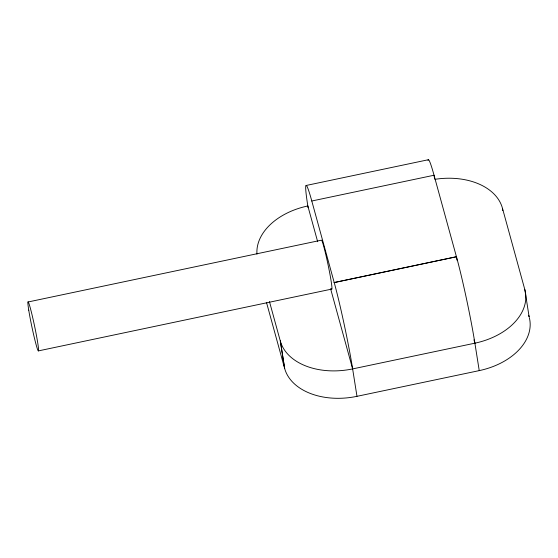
<?xml version="1.0" encoding="UTF-8"?>
<svg xmlns="http://www.w3.org/2000/svg" width="558" height="558" viewBox="0 0 558 558"><rect width="100%" height="100%" fill="white"/><g stroke="black" fill="none" stroke-linecap="round" stroke-linejoin="round"><path stroke-width="0.84" d="M306.147 185.479L428.391 159.727M256.966 254.148A62.559 42.108 -9 0 1 307.828 205.965A62.559 3.467 78.1 0 1 311.796 200.999L434.04 175.24L434.584 178.679M28.012 301.99L321.408 240.177A25.026 1.388 78.1 0 1 328.411 266.424A25.026 1.388 78.1 0 1 331.368 288.605M456.995 260.174L456.451 256.743L334.214 282.55L456.451 256.743A62.559 3.467 78.1 0 1 474.893 343.184L479.238 370.617A62.559 42.108 -9 0 0 529.361 317.767M38.446 350.884L331.836 289.072M269.458 301.571L280.311 341.05A62.538 42.087 -9 0 0 352.635 368.908L474.893 343.184A62.559 42.108 -9 0 0 524.82 289.581L502.402 208.071A62.559 42.108 -9 0 0 434.912 179.327M266.591 302.799L284.657 368.468A62.538 42.087 -9 0 0 356.981 396.326L479.238 370.617M528.705 315.34L529.158 317.007L524.82 289.581M434.047 175.296L456.458 256.799M473.972 339.829L474.893 343.198M311.803 201.054L334.214 282.55M317.662 241.712L307.828 205.965L308.1 207.681M330.587 288.709L352.642 368.936A62.559 3.467 78.1 0 0 334.2 282.494M502.542 208.929L502.814 210.638M352.635 368.908L356.981 396.326M428.028 160.467A62.559 3.467 78.1 0 1 434.04 175.24M280.332 341.043L284.657 368.468L280.332 341.043M28.744 310.143A25.026 1.388 78.1 0 0 37.979 350.417A25.026 1.388 78.1 0 0 32.964 318.751A25.026 1.388 78.1 0 0 28.744 310.143"/></g></svg>
